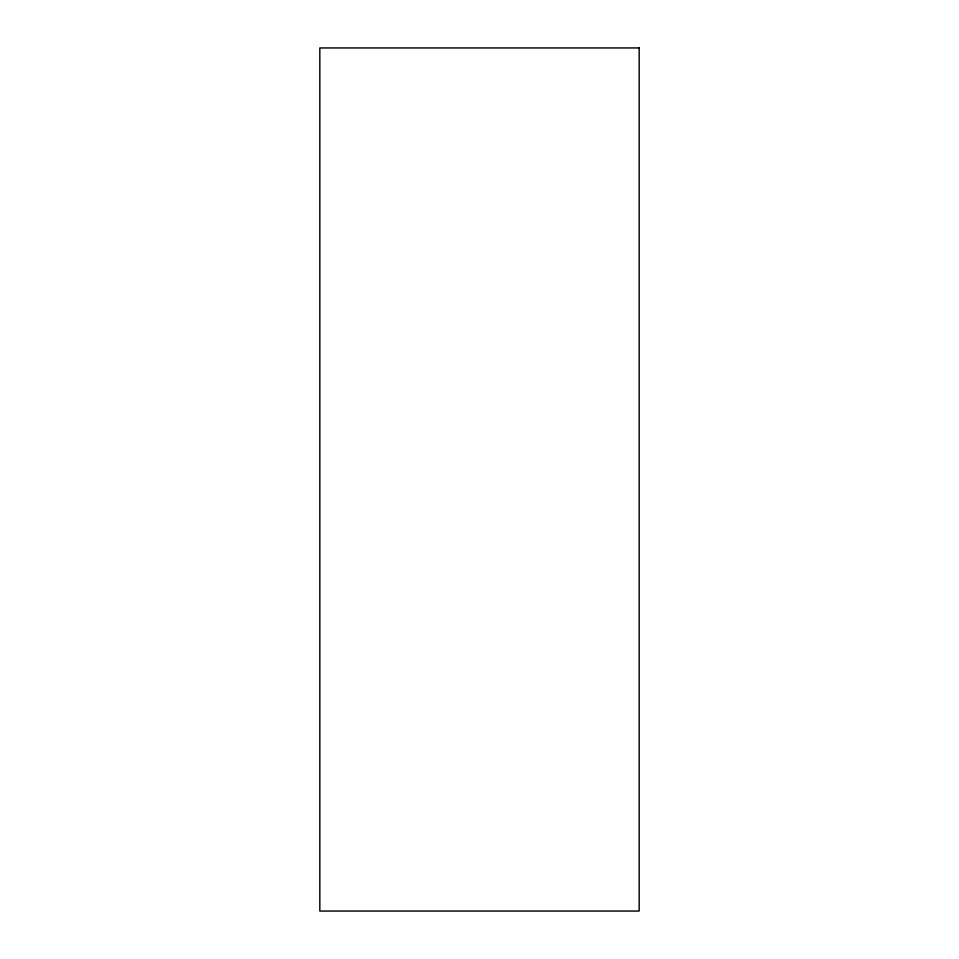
<?xml version="1.0" encoding="UTF-8"?>
<svg xmlns="http://www.w3.org/2000/svg" width="959" height="959" viewBox="0 0 959 959"><rect width="100%" height="100%" fill="white"/><g stroke="black" fill="none" stroke-linecap="round" stroke-linejoin="round"><path stroke-width="1.44" d="M639.173 47.95L319.827 47.95L319.827 911.05L639.173 911.05L639.173 47.95"/></g></svg>
